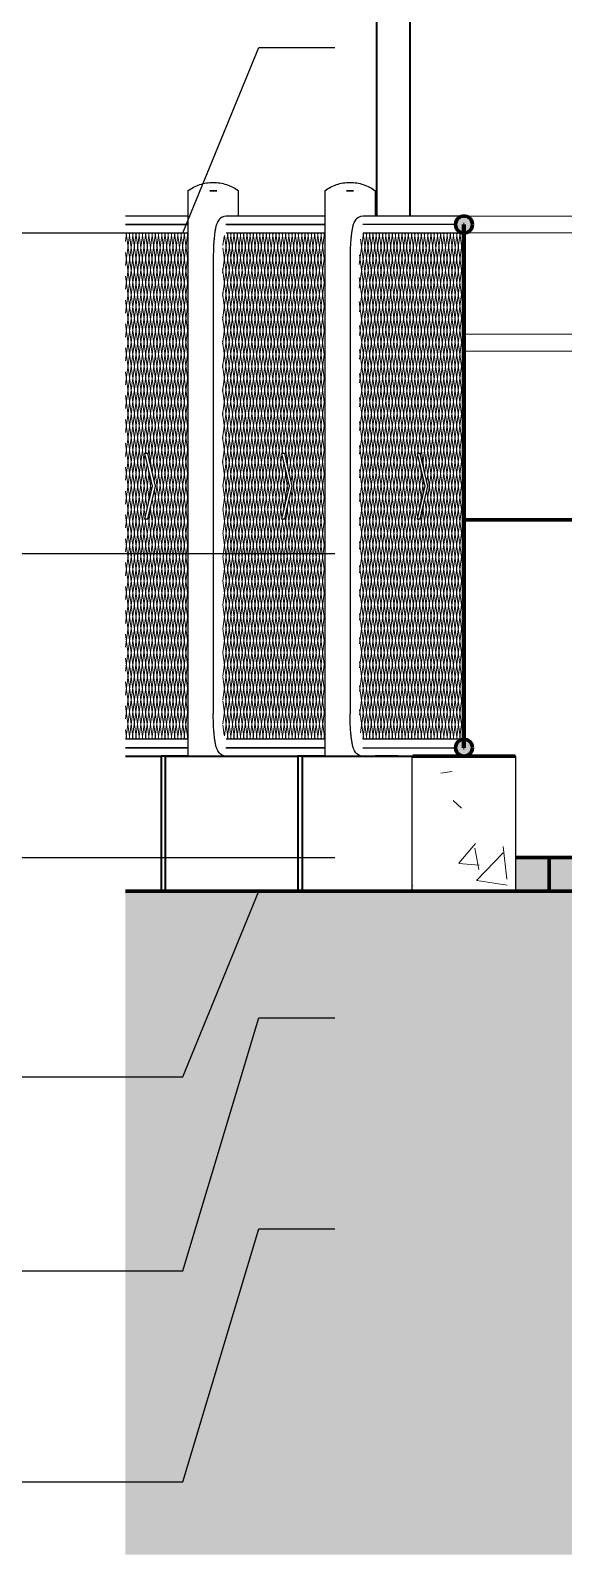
# Model space of a CAD drawing. Header units: millimetres. Extents: x -25371 to 2282244, y -90657 to 147824.
# Drawn here: x 1754580 to 1756159, y -5538 to -1023 of the extents above; entities that cross this region are included whole.
import ezdxf
from ezdxf.xclip import XClip

# ---------------------------------------------------------------- set-up
doc = ezdxf.new("R2010")
doc.units = ezdxf.units.MM
doc.header["$XCLIPFRAME"] = 0
for name, color, linetype in [('000 - 0_SYM_DWG_GRIDLINE_MAIN_COLOR_251', 251, 'Continuous'), ('000 - 0_SYM_DWG_LEVEL_TEXT', 3, 'Continuous'), ('000 - EXISTING_BUILDING_MAIN_COLOR_251', 251, 'Continuous')]:
    doc.layers.add(name, color=color, linetype=linetype)
for name, color, linetype, lineweight in [('A-DETL', 1, 'Continuous', 70), ('A-DETL-GENF', 2, 'Continuous', 35), ('A-DETL-THIN', 1, 'Continuous', 25), ('A-FLOR-E', 2, 'Continuous', 35), ('A-FLOR-FNSH', 2, 'Continuous', 70), ('A-FLOR-HRAL', 1, 'Continuous', 35), ('A-FLOR-PATT', 1, 'Continuous', 70), ('A-GENM', 1, 'Continuous', 35), ('A-GLAZ-CWMG', 2, 'Continuous', 35), ('E-LITE-EQPM', 2, 'Continuous', 35), ('WALL-E', 2, 'Continuous', 50)]:
    doc.layers.add(name, color=color, linetype=linetype, lineweight=lineweight)
doc.styles.add('Arial_1', font='arial.ttf', dxfattribs={"height": 400})
pattern_1 = [(50, (-71649.76, 0), (728.7365, -63.7558), [76.2, -838.2]), (355, (-71649.76, 0), (-140.9716, 764.2276), [60.96, -670.56]), (100.451, (-71589, -5.3), (587.77, 700.4668), [64.76, -712.36]), (46.184, (-71649.8, 203.2), (1084.316, -168.171), [114.3, -1257.3]), (96.636, (-71559.4, 189.2), (949.61, 989.71), [97.14, -1068.54]), (351.184, (-71649.8, 203.2), (949.6206, 989.701), [91.44, -1005.84]), (21, (-71548.16, 152.4), (606.4579, -409.0606), [76.2, -838.2]), (326, (-71548.16, 152.4), (247.2083, 736.753), [60.96, -670.56]), (71.451, (-71497.6, 118.3), (853.6683, 327.6855), [64.76, -712.36]), (37.5, (-71649.76, 0), (12.3547, 338.2201), [33.528, -628.904, 33.528, -647.192, -673.1]), (37.5, (-71649.76, 0), (12.3547, 338.2201), [-1343.152, 33.528, -639.572]), (7.5, (-71649.76, 0), (267.2789, 400.7221), [33.528, -354.584, 33.528, -613.664, -256.54]), (7.5, (-71649.76, 0), (267.2789, 400.7221), [-1035.304, 33.528, -223.012]), (327.5, (-71876.33, 0), (542.36333, -22.91534), [33.528, -220.472, 33.528, -758.952, -1051.56]), (327.5, (-71876.33, 0), (542.36333, -22.91534), [-1046.48, 33.528, -1018.032]), (317.5, (-71977.93, 0), (592.517, 101.7071), [33.528, -296.672, 33.528, -492.76, -746.76]), (317.5, (-71977.93, 0), (592.517, 101.7071), [-856.488, 33.528, -713.232])]

# ---------------------------------------------------------------- blocks, each defined once
blk = doc.blocks.new('DPA_CP_Fence Type D - Fence Post Left w MRTA Logo-5412691-VS01 - ELEVATION 3')
at = {"layer": '000 - EXISTING_BUILDING_MAIN_COLOR_251', "lineweight": 70}
h = blk.add_hatch(color=256, dxfattribs=at)
h.paths.add_polyline_path([(-38152.6, 101400.2), (-38146.7, 101401.6), (-38141.3, 101404.4), (-38136.8, 101408.4), (-38133.3, 101413.4), (-38131.2, 101419), (-38130.5, 101425), (-38131.2, 101431), (-38133.3, 101436.6), (-38136.8, 101441.6), (-38141.3, 101445.6), (-38146.7, 101448.4), (-38152.6, 101449.8), (-38161.6, 101449.1), (-38164.6, 101448.4), (-38170, 101445.6), (-38174.6, 101441.6), (-38178, 101436.6), (-38180.2, 101431), (-38180.9, 101425), (-38180.2, 101419), (-38178, 101413.4), (-38174.6, 101408.4), (-38170, 101404.4), (-38161.6, 101400.9), (-38158.7, 101400.2)])
h.paths.add_polyline_path([(-38152.6, 102950.2), (-38146.7, 102951.6), (-38141.3, 102954.4), (-38136.8, 102958.4), (-38133.3, 102963.4), (-38131.2, 102969), (-38130.5, 102975), (-38131.2, 102981), (-38133.3, 102986.6), (-38136.8, 102991.6), (-38141.3, 102995.6), (-38146.7, 102998.4), (-38152.6, 102999.8), (-38161.6, 102999.1), (-38164.6, 102998.4), (-38170, 102995.6), (-38174.6, 102991.6), (-38178, 102986.6), (-38180.2, 102981), (-38180.8, 102974.4), (-38180.2, 102969), (-38178, 102963.4), (-38174.6, 102958.4), (-38170, 102954.4), (-38161.6, 102950.9), (-38158.7, 102950.2)])
blk.add_hatch(color=256, dxfattribs=at).paths.add_polyline_path([(-38154.7, 101425), (-38154.7, 102975), (-38156.7, 102974.4), (-38156.7, 101425)])
at = {"layer": '000 - EXISTING_BUILDING_MAIN_COLOR_251', "lineweight": 9}
h = blk.add_hatch(dxfattribs=at)
h.set_pattern_fill('FP_5', color=256, style=0, pattern_type=2)
h.set_pattern_definition([(82.307, (-38294.248, 101400), (-4.77611, 35.35557), []), (97.693, (-38294.248, 101400), (-4.77611, -35.35557), [])])
h.paths.add_polyline_path([(-38156.7, 101449.8), (-38156.7, 102950.2), (-38456.5, 102949.3), (-38458.7, 102946.4), (-38461.1, 102938.3), (-38464.4, 102913.5), (-38465.8, 102867.9), (-38464.7, 101492.1), (-38462.3, 101468.7), (-38458.7, 101453.6), (-38457.8, 101451.8), (-38455.7, 101449.9), (-38158.7, 101449.8)])
h.paths.add_polyline_path([(-38294.7, 102103), (-38271.9, 102200), (-38294.7, 102297), (-38284.5, 102297), (-38262.5, 102197.9), (-38285, 102103)])
at = {"layer": '000 - EXISTING_BUILDING_MAIN_COLOR_251'}
for p, q in [((-38155.7, 103000), (-38454.7, 103000)), ((-38180.9, 102975), (-38455.7, 102975)), ((-38454.7, 102950), (-38155.7, 102950)), ((-38493.2, 102875), (-38493.2, 101525)), ((-38285, 102297), (-38294.7, 102297)), ((-38294.7, 102297), (-38271.9, 102200)), ((-38262.5, 102200), (-38285, 102297)), ((-38271.9, 102200), (-38294.7, 102103)), ((-38285, 102103), (-38262.5, 102200)), ((-38294.7, 102103), (-38285, 102103)), ((-38455.7, 101425), (-38180.9, 101425)), ((-38155.7, 101450), (-38454.7, 101450)), ((-38454.7, 101400), (-38155.7, 101400))]:
    blk.add_line(p, q, dxfattribs=at)
at = {"layer": '000 - EXISTING_BUILDING_MAIN_COLOR_251', "lineweight": 70}
for p, q in [((-38154.7, 102975), (-38156.7, 102975)), ((-38156.7, 102975), (-38156.7, 101425)), ((-38154.7, 101425), (-38154.7, 102975)), ((-38156.7, 101425), (-38154.7, 101425))]:
    blk.add_line(p, q, dxfattribs=at)
at = {"layer": '000 - EXISTING_BUILDING_MAIN_COLOR_251', "flags": 128}
for points in [[(-38454.7, 103000), (-38462.3, 102998.9), (-38468.5, 102996.2), (-38472.9, 102992.9), (-38476, 102989.8), (-38478.2, 102986.9), (-38479.8, 102984.2), (-38481, 102981.7), (-38482.1, 102979.4), (-38483, 102977), (-38483.8, 102974.7), (-38484.5, 102972.4), (-38485.1, 102970), (-38485.7, 102967.5), (-38486.3, 102965), (-38486.8, 102962.4), (-38487.3, 102959.7), (-38487.8, 102956.9), (-38488.3, 102954), (-38488.7, 102951), (-38489.2, 102947.9), (-38489.6, 102944.8), (-38489.9, 102941.5), (-38490.3, 102938.1), (-38490.6, 102934.7), (-38491, 102931.2), (-38491.2, 102927.6), (-38491.5, 102923.9), (-38491.8, 102920.2), (-38492, 102916.4), (-38492.2, 102912.5), (-38492.4, 102908.6), (-38492.6, 102904.7), (-38492.7, 102900.7), (-38492.9, 102896.6), (-38493, 102892.6), (-38493.1, 102888.5), (-38493.1, 102884.4), (-38493.2, 102880.2), (-38493.2, 102876.1), (-38493.2, 102875)], [(-38454.7, 101400), (-38462.3, 101401.1), (-38468.5, 101403.8), (-38472.9, 101407.1), (-38476, 101410.2), (-38478.2, 101413.1), (-38479.8, 101415.8), (-38481, 101418.3), (-38482.1, 101420.6), (-38483, 101423), (-38483.8, 101425.3), (-38484.5, 101427.6), (-38485.1, 101430), (-38485.7, 101432.5), (-38486.3, 101435), (-38486.8, 101437.6), (-38487.3, 101440.3), (-38487.8, 101443.1), (-38488.3, 101446), (-38488.7, 101449), (-38489.2, 101452.1), (-38489.6, 101455.2), (-38489.9, 101458.5), (-38490.3, 101461.9), (-38490.6, 101465.3), (-38491, 101468.8), (-38491.2, 101472.4), (-38491.5, 101476.1), (-38491.8, 101479.8), (-38492, 101483.6), (-38492.2, 101487.5), (-38492.4, 101491.4), (-38492.6, 101495.3), (-38492.7, 101499.3), (-38492.9, 101503.4), (-38493, 101507.4), (-38493.1, 101511.5), (-38493.1, 101515.6), (-38493.2, 101519.8), (-38493.2, 101523.9), (-38493.2, 101525)]]:
    blk.add_lwpolyline(points, dxfattribs=at)
at = {"layer": '000 - EXISTING_BUILDING_MAIN_COLOR_251', "lineweight": 70, "flags": 128}
for points in [[(-38130.5, 102975), (-38131.2, 102981), (-38133.3, 102986.6), (-38136.8, 102991.6), (-38141.3, 102995.6), (-38146.7, 102998.4), (-38152.6, 102999.8), (-38158.7, 102999.8), (-38164.6, 102998.4), (-38170, 102995.6), (-38174.6, 102991.6), (-38178, 102986.6), (-38180.2, 102981), (-38180.9, 102975)], [(-38180.9, 102975), (-38180.2, 102969), (-38178, 102963.4), (-38174.6, 102958.4), (-38170, 102954.4), (-38164.6, 102951.6), (-38158.7, 102950.2), (-38152.6, 102950.2), (-38146.7, 102951.6), (-38141.3, 102954.4), (-38136.8, 102958.4), (-38133.3, 102963.4), (-38131.2, 102969), (-38130.5, 102975)], [(-38130.5, 101425), (-38131.2, 101431), (-38133.3, 101436.6), (-38136.8, 101441.6), (-38141.3, 101445.6), (-38146.7, 101448.4), (-38152.6, 101449.8), (-38158.7, 101449.8), (-38164.6, 101448.4), (-38170, 101445.6), (-38174.6, 101441.6), (-38178, 101436.6), (-38180.2, 101431), (-38180.9, 101425)], [(-38180.9, 101425), (-38180.2, 101419), (-38178, 101413.4), (-38174.6, 101408.4), (-38170, 101404.4), (-38164.6, 101401.6), (-38158.7, 101400.2), (-38152.6, 101400.2), (-38146.7, 101401.6), (-38141.3, 101404.4), (-38136.8, 101408.4), (-38133.3, 101413.4), (-38131.2, 101419), (-38130.5, 101425)]]:
    blk.add_lwpolyline(points, dxfattribs=at)
blk = doc.blocks.new('Rectangular Mullion - Mullion_Beam 300x400-4860516-VS01 - ELEVATION 3')
at = {"layer": 'A-GLAZ-CWMG', "color": 55}
for p, q in [((-38634.4, 101000), (-38634.4, 101400)), ((-38634.4, 101400), (-38307.1, 101400)), ((-38634.4, 101000), (-38307.1, 101000))]:
    blk.add_line(p, q, dxfattribs=at)
at = {"layer": 'A-GLAZ-CWMG', "lineweight": 70}
for p, q in [((-38004.3, 101400), (-38307.1, 101400)), ((-38307.1, 101000), (-38004.3, 101000))]:
    blk.add_line(p, q, dxfattribs=at)
blk = doc.blocks.new('DPA_CP_Fence Type D - Fence Post Left w MRTA Logo-5412694-VS01 - ELEVATION 3')
at = {"layer": '000 - EXISTING_BUILDING_MAIN_COLOR_251', "lineweight": 9}
h = blk.add_hatch(dxfattribs=at)
h.set_pattern_fill('FP_6', color=256, style=0, pattern_type=2)
h.set_pattern_definition([(82.307, (-38696.112, 101400), (-4.77611, 35.35557), []), (97.693, (-38696.112, 101400), (-4.77611, -35.35557), [])])
h.paths.add_polyline_path([(-38860.9, 101449.9), (-38567.5, 101449.9), (-38567.5, 102950.1), (-38862, 102949), (-38863.8, 102946.8), (-38866.2, 102939.3), (-38869.6, 102913.5), (-38871.1, 102867.9), (-38870, 101492.1), (-38867.5, 101468.7), (-38863.9, 101453.6), (-38863, 101451.8), (-38861, 101450)])
h.paths.add_polyline_path([(-38686.9, 102103), (-38696.6, 102103), (-38673.8, 102200), (-38696.6, 102297), (-38686.4, 102297), (-38664.3, 102197.9), (-38686.9, 102103)])
at = {"layer": '000 - EXISTING_BUILDING_MAIN_COLOR_251'}
for p, q in [((-38568.2, 103075), (-38568.2, 101400)), ((-38503.3, 103075), (-38483, 103075)), ((-38483, 103075), (-38503.3, 103075)), ((-38418.2, 103000), (-38418.2, 103075)), ((-38567.5, 103000), (-38859.9, 103000)), ((-38567.5, 102975), (-38860.9, 102975)), ((-38858.9, 102975), (-38567.5, 102975)), ((-38859.9, 102950), (-38567.5, 102950)), ((-38898.4, 102875), (-38898.4, 101525)), ((-38686.9, 102297), (-38696.6, 102297)), ((-38696.6, 102297), (-38673.8, 102200)), ((-38664.3, 102200), (-38686.9, 102297)), ((-38673.8, 102200), (-38696.6, 102103)), ((-38686.9, 102103), (-38664.3, 102200)), ((-38696.6, 102103), (-38686.9, 102103)), ((-38860.9, 101425), (-38567.4, 101425)), ((-38567.3, 101450), (-38859.9, 101450)), ((-38567.4, 101425), (-38858.9, 101425)), ((-38859.9, 101400), (-38567.5, 101400))]:
    blk.add_line(p, q, dxfattribs=at)
at = {"layer": '000 - EXISTING_BUILDING_MAIN_COLOR_251', "flags": 128}
for points in [[(-38568.2, 103075), (-38564.1, 103077.9), (-38559.9, 103080.7), (-38555.7, 103083.3), (-38551.3, 103085.7), (-38546.8, 103087.9), (-38542.3, 103090), (-38537.6, 103091.8), (-38532.9, 103093.5), (-38528.1, 103095), (-38523.3, 103096.3), (-38518.4, 103097.4), (-38513.5, 103098.3), (-38508.6, 103099), (-38503.6, 103099.6), (-38498.6, 103099.9), (-38493.6, 103100), (-38493.2, 103100)], [(-38493.2, 103100), (-38488.2, 103099.9), (-38483.2, 103099.6), (-38478.2, 103099.1), (-38473.3, 103098.4), (-38468.3, 103097.5), (-38463.5, 103096.4), (-38458.6, 103095.1), (-38453.9, 103093.7), (-38449.1, 103092), (-38444.5, 103090.1), (-38439.9, 103088.1), (-38435.5, 103085.9), (-38431.1, 103083.5), (-38426.8, 103080.9), (-38422.6, 103078.2), (-38418.5, 103075.3), (-38418.2, 103075)], [(-38859.9, 103000), (-38867.6, 102998.9), (-38873.8, 102996.2), (-38878.2, 102992.9), (-38881.2, 102989.8), (-38883.4, 102986.9), (-38885, 102984.2), (-38886.3, 102981.7), (-38887.3, 102979.4), (-38888.2, 102977), (-38889, 102974.7), (-38889.7, 102972.4), (-38890.4, 102970), (-38891, 102967.5), (-38891.5, 102965), (-38892.1, 102962.4), (-38892.6, 102959.7), (-38893.1, 102956.9), (-38893.5, 102954), (-38894, 102951), (-38894.4, 102947.9), (-38894.8, 102944.8), (-38895.2, 102941.5), (-38895.5, 102938.1), (-38895.9, 102934.7), (-38896.2, 102931.2), (-38896.5, 102927.6), (-38896.8, 102923.9), (-38897, 102920.2), (-38897.3, 102916.4), (-38897.5, 102912.5), (-38897.7, 102908.6), (-38897.8, 102904.7), (-38898, 102900.7), (-38898.1, 102896.6), (-38898.2, 102892.6), (-38898.3, 102888.5), (-38898.4, 102884.4), (-38898.4, 102880.2), (-38898.4, 102876.1), (-38898.4, 102875)], [(-38859.9, 101400), (-38867.6, 101401.1), (-38873.8, 101403.8), (-38878.2, 101407.1), (-38881.2, 101410.2), (-38883.4, 101413.1), (-38885, 101415.8), (-38886.3, 101418.3), (-38887.3, 101420.6), (-38888.2, 101423), (-38889, 101425.3), (-38889.7, 101427.6), (-38890.4, 101430), (-38891, 101432.5), (-38891.5, 101435), (-38892.1, 101437.6), (-38892.6, 101440.3), (-38893.1, 101443.1), (-38893.5, 101446), (-38894, 101449), (-38894.4, 101452.1), (-38894.8, 101455.2), (-38895.2, 101458.5), (-38895.5, 101461.9), (-38895.9, 101465.3), (-38896.2, 101468.8), (-38896.5, 101472.4), (-38896.8, 101476.1), (-38897, 101479.8), (-38897.3, 101483.6), (-38897.5, 101487.5), (-38897.7, 101491.4), (-38897.8, 101495.3), (-38898, 101499.3), (-38898.1, 101503.4), (-38898.2, 101507.4), (-38898.3, 101511.5), (-38898.4, 101515.6), (-38898.4, 101519.8), (-38898.4, 101523.9), (-38898.4, 101525)]]:
    blk.add_lwpolyline(points, dxfattribs=at)
blk = doc.blocks.new('DPA_CP_Fence Type D - Fence Post Left w MRTA Logo-V2-VS01 - ELEVATION 3')
at = {"layer": '000 - EXISTING_BUILDING_MAIN_COLOR_251', "lineweight": 9}
h = blk.add_hatch(dxfattribs=at)
h.set_pattern_fill('FP_7', color=256, style=0, pattern_type=2)
h.set_pattern_definition([(82.307, (-39101.353, 101400), (-4.77611, 35.35557), []), (97.693, (-39101.353, 101400), (-4.77611, -35.35557), [])])
h.paths.add_polyline_path([(-38972.7, 101449.9), (-38972.7, 102950.1), (-39158.7, 102950.1), (-39158.7, 101449.9), (-38977.4, 101449.9)])
h.paths.add_polyline_path([(-39092.1, 102103), (-39101.8, 102103), (-39079, 102200), (-39101.8, 102297), (-39091.7, 102297), (-39069.6, 102197.9), (-39091.6, 102103)])
at = {"layer": '000 - EXISTING_BUILDING_MAIN_COLOR_251'}
for p, q in [((-38973.4, 103075), (-38973.4, 101400)), ((-38908.5, 103075), (-38888.3, 103075)), ((-38888.3, 103075), (-38908.5, 103075)), ((-38823.4, 102999.9), (-38823.4, 103075)), ((-38972.7, 103000), (-39158.7, 103000)), ((-39158.7, 102975), (-38972.7, 102975)), ((-38972.7, 102975), (-39158.7, 102975)), ((-39158.7, 102950), (-38972.7, 102950)), ((-39092.1, 102297), (-39101.8, 102297)), ((-39101.8, 102297), (-39079, 102200)), ((-39069.6, 102200), (-39092.1, 102297)), ((-39079, 102200), (-39101.8, 102103)), ((-39092.1, 102103), (-39069.6, 102200)), ((-39101.8, 102103), (-39092.1, 102103)), ((-38972.6, 101450), (-39158.7, 101450)), ((-38972.6, 101425), (-39158.7, 101425)), ((-39158.7, 101425), (-38972.6, 101425)), ((-39158.7, 101400), (-38972.7, 101400))]:
    blk.add_line(p, q, dxfattribs=at)
at = {"layer": '000 - EXISTING_BUILDING_MAIN_COLOR_251', "flags": 128}
for points in [[(-38973.4, 103075), (-38969.4, 103077.9), (-38965.2, 103080.7), (-38960.9, 103083.3), (-38956.5, 103085.7), (-38952.1, 103087.9), (-38947.5, 103090), (-38942.9, 103091.8), (-38938.2, 103093.5), (-38933.4, 103095), (-38928.6, 103096.3), (-38923.7, 103097.4), (-38918.8, 103098.3), (-38913.8, 103099), (-38908.8, 103099.6), (-38903.9, 103099.9), (-38898.9, 103100), (-38898.4, 103100)], [(-38898.4, 103100), (-38893.4, 103099.9), (-38888.4, 103099.6), (-38883.5, 103099.1), (-38878.5, 103098.4), (-38873.6, 103097.5), (-38868.7, 103096.4), (-38863.9, 103095.1), (-38859.1, 103093.7), (-38854.4, 103092), (-38849.7, 103090.1), (-38845.2, 103088.1), (-38840.7, 103085.9), (-38836.3, 103083.5), (-38832, 103080.9), (-38827.8, 103078.2), (-38823.8, 103075.3), (-38823.4, 103075)]]:
    blk.add_lwpolyline(points, dxfattribs=at)
blk = doc.blocks.new('Rectangular Mullion - Mullion_Beam 300x400-4860517-VS01 - ELEVATION 3')
at = {"layer": 'A-GLAZ-CWMG', "color": 55}
for p, q in [((-39039.6, 101000), (-39039.6, 101400)), ((-39039.6, 101400), (-38940.5, 101400)), ((-39039.6, 101400), (-38647.9, 101400)), ((-38567.5, 101400), (-38647.9, 101400)), ((-38647.9, 101400), (-38647.9, 101000)), ((-38350.6, 101400), (-38418.9, 101400)), ((-38418.9, 101400), (-38350.6, 101400)), ((-38742.4, 101000), (-39039.6, 101000)), ((-39039.6, 101000), (-38647.9, 101000)), ((-38350.6, 101000), (-38742.4, 101000)), ((-38647.9, 101000), (-38350.6, 101000))]:
    blk.add_line(p, q, dxfattribs=at)
blk = doc.blocks.new('Rectangular Mullion - Mullion_Beam 300x400-V4-VS01 - ELEVATION 3')
at = {"layer": 'A-GLAZ-CWMG', "color": 55}
for p, q in [((-39158.7, 101400), (-39053.1, 101400)), ((-38972.7, 101400), (-39053.1, 101400)), ((-39053.1, 101400), (-39053.1, 101000)), ((-39147.6, 101000), (-39158.7, 101000)), ((-39158.7, 101000), (-39053.1, 101000)), ((-38755.9, 101000), (-39147.6, 101000)), ((-39053.1, 101000), (-38755.9, 101000))]:
    blk.add_line(p, q, dxfattribs=at)
blk = doc.blocks.new('Rectangular Mullion - Mullion_H-Beam-5412690-VS01 - ELEVATION 3')
at = {"layer": 'A-GLAZ-CWMG', "color": 55}
for p, q in [((-38535.3, 101000), (-38548.8, 101000)), ((-38548.8, 101000), (-38538.9, 101000)), ((-38538.9, 101000), (-38532.8, 101000)), ((-38525.4, 101000), (-38535.3, 101000)), ((-38532.8, 101000), (-38453.5, 101000)), ((-38452.2, 101000), (-38531.5, 101000)), ((-38531.5, 101000), (-38525.4, 101000)), ((-38453.5, 101000), (-38459.6, 101000)), ((-38459.6, 101000), (-38449.7, 101000)), ((-38446.1, 101000), (-38452.2, 101000)), ((-38449.7, 101000), (-38436.2, 101000)), ((-38436.2, 101000), (-38446.1, 101000))]:
    blk.add_line(p, q, dxfattribs=at)
blk = doc.blocks.new('Lighting-Street-LED - Lighting-Street-LED-4346571-VS01 - ELEVATION 3')
at = {"layer": 'E-LITE-EQPM', "color": 55}
for p, q in [((-38415, 107213.6), (-38415, 103000)), ((-38396, 107213.6), (-38415, 107213.6)), ((-38415, 107213.6), (-38396, 107213.6)), ((-38396, 107213.6), (-38396, 107187.9)), ((-38396, 107213.6), (-38371.5, 107213.6)), ((-38396, 107187.9), (-38396, 107213.6)), ((-38396, 107213.6), (-38396, 107187.9)), ((-38371.5, 107213.6), (-38395.2, 107213.6)), ((-38301.4, 107213.6), (-38371.5, 107213.6)), ((-38371.5, 107213.6), (-38301.4, 107213.6)), ((-38280.3, 107213.6), (-38301.4, 107213.6)), ((-38301.4, 107213.6), (-38280.3, 107213.6)), ((-38301.4, 107104.3), (-38301.4, 107213.6)), ((-38301.4, 107104.3), (-38301.4, 107213.6)), ((-38244.9, 107213.6), (-38280.3, 107213.6)), ((-38280.3, 107213.6), (-38244.9, 107213.6)), ((-38163.5, 107213.6), (-38244.9, 107213.6)), ((-38244.9, 107213.6), (-38163.5, 107213.6)), ((-38163.5, 107115.6), (-38163.5, 107213.6)), ((-38163.5, 107213.6), (-38058.9, 107213.6)), ((-38058.9, 107213.6), (-38163.5, 107213.6)), ((-38163.5, 107213.6), (-38163.5, 107115.6)), ((-38058.9, 107213.6), (-38058.6, 107196.9)), ((-38058.6, 107196.9), (-38058.9, 107213.6)), ((-38058.6, 107196.9), (-37706.1, 107193.8)), ((-37706.1, 107193.8), (-38058.6, 107196.9)), ((-38371.5, 107161.9), (-38316, 107103.1)), ((-38316, 107103.1), (-38371.5, 107161.9)), ((-37706.1, 107153.3), (-38163.5, 107115.6)), ((-38163.5, 107115.6), (-37706.1, 107153.3)), ((-37706.1, 107193.8), (-37706.1, 107153.3)), ((-37706.1, 107153.3), (-37706.1, 107193.8)), ((-38280.3, 107106), (-38301.4, 107104.3)), ((-38301.4, 107104.3), (-38280.3, 107106)), ((-38163.5, 107115.6), (-38244.9, 107108.9)), ((-38244.9, 107108.9), (-38163.5, 107115.6)), ((-38301.4, 107104.3), (-38316, 107103.1)), ((-38316, 107103.1), (-38301.4, 107104.3)), ((-38315, 102999.9), (-38315, 107103.2))]:
    blk.add_line(p, q, dxfattribs=at)
at = {"layer": 'E-LITE-EQPM', "color": 55, "flags": 128}
for points in [[(-38316, 107103.1), (-38319.5, 107106.8), (-38325.4, 107113), (-38333.2, 107121.3), (-38342.7, 107131.4), (-38353.3, 107142.6), (-38364.5, 107154.5), (-38375.8, 107166.4), (-38386.5, 107177.8), (-38396, 107187.9)], [(-38396, 107187.9), (-38386.5, 107177.8), (-38375.8, 107166.4), (-38364.5, 107154.5), (-38353.3, 107142.6), (-38342.7, 107131.4), (-38333.2, 107121.3), (-38325.4, 107113), (-38319.5, 107106.8), (-38316, 107103.1)], [(-38371.5, 107161.9), (-38377, 107167.7), (-38382.2, 107173.2), (-38386.8, 107178.2), (-38390.7, 107182.3), (-38393.6, 107185.4), (-38395.4, 107187.3), (-38396, 107187.9)], [(-38395.4, 107187.3), (-38393.6, 107185.4), (-38390.7, 107182.3), (-38386.8, 107178.2), (-38382.2, 107173.2), (-38377, 107167.7), (-38371.5, 107161.9)], [(-38244.9, 107108.9), (-38252.5, 107108.3), (-38261.2, 107107.6), (-38270.5, 107106.8), (-38280.3, 107106)], [(-38280.3, 107106), (-38270.5, 107106.8), (-38261.2, 107107.6), (-38252.5, 107108.3), (-38244.9, 107108.9)]]:
    blk.add_lwpolyline(points, dxfattribs=at)
blk = doc.blocks.new('Railing - 50mm-4364169-VS01 - ELEVATION 3')
at = {"layer": 'A-FLOR-HRAL', "lineweight": 9}
for p, q in [((-38189.9957, 102975), (-38239.9957, 102975)), ((-38239.9957, 102975), (-38189.9957, 102975))]:
    blk.add_line(p, q, dxfattribs=at)
blk = doc.blocks.new('Railing - 50mm-V20-VS01 - ELEVATION 3')
at = {"layer": 'A-FLOR-HRAL', "lineweight": 9}
for p, q in [((-37790, 102100), (-37790, 102975)), ((-37765, 102975), (-37765, 102975)), ((-37765, 102975), (-37765, 102975)), ((-37740, 102975), (-37740, 102100)), ((-37765, 102100), (-37765, 102100)), ((-37765, 102100), (-37765, 102100))]:
    blk.add_line(p, q, dxfattribs=at)
blk = doc.blocks.new('Railing - 50mm-V21-VS01 - ELEVATION 3')
at = {"layer": 'A-FLOR-HRAL', "lineweight": 9}
for p, q in [((-34932.8, 102100), (-34932.8, 102975)), ((-34882.8, 102975), (-34882.8, 102100))]:
    blk.add_line(p, q, dxfattribs=at)
blk = doc.blocks.new('Railing - 50mm-5736852-VS01 - ELEVATION 3')
at = {"layer": 'A-FLOR-HRAL', "lineweight": 9}
for p, q in [((-34932.5, 102740.4), (-34932.8, 102738)), ((-34932.8, 101766.7), (-34932.8, 102738)), ((-34932.8, 102738), (-34932.5, 102735.6)), ((-34882.8, 102738), (-34883.1, 102740.4)), ((-34883.1, 102735.6), (-34882.8, 102738)), ((-34882.8, 102738), (-34882.8, 101766.7))]:
    blk.add_line(p, q, dxfattribs=at)
blk = doc.blocks.new('Railing - 50mm-5736850-VS01 - ELEVATION 3')
at = {"layer": 'A-FLOR-HRAL', "lineweight": 9}
for p, q in [((-34932.5, 102382.7), (-34932.8, 102380.3)), ((-34932.8, 101433.3), (-34932.8, 102380.3)), ((-34932.8, 102380.3), (-34932.5, 102377.9)), ((-34882.8, 102380.3), (-34883.1, 102382.7)), ((-34883.1, 102377.9), (-34882.8, 102380.3)), ((-34882.8, 102380.3), (-34882.8, 101433.3))]:
    blk.add_line(p, q, dxfattribs=at)
blk = doc.blocks.new('Railing - Railing-4805283-VS01 - ELEVATION 3')
for name, p in [('Railing - 50mm-4364169-VS01 - ELEVATION 3', (0, 0)), ('Railing - 50mm-4364169-VS01 - ELEVATION 3', (0, 0)), ('Railing - 50mm-4364169-VS01 - ELEVATION 3', (0, 0)), ('Railing - 50mm-4364169-VS01 - ELEVATION 3', (0, 0)), ('Railing - 50mm-4364169-VS01 - ELEVATION 3', (0, 0)), ('Railing - 50mm-4364169-VS01 - ELEVATION 3', (0, 0)), ('Railing - 50mm-4364169-VS01 - ELEVATION 3', (0, 0)), ('Railing - 50mm-4364169-VS01 - ELEVATION 3', (0, 0)), ('Railing - 50mm-4364169-VS01 - ELEVATION 3', (0, 0)), ('Railing - 50mm-4364169-VS01 - ELEVATION 3', (0, 0)), ('Railing - 50mm-4364169-VS01 - ELEVATION 3', (0, 0)), ('Railing - 50mm-4364169-VS01 - ELEVATION 3', (0, 0)), ('Railing - 50mm-4364169-VS01 - ELEVATION 3', (0, 0)), ('Railing - 50mm-4364169-VS01 - ELEVATION 3', (0, 0)), ('Railing - 50mm-4364169-VS01 - ELEVATION 3', (0, 0)), ('Railing - 50mm-4364169-VS01 - ELEVATION 3', (0, 0)), ('Railing - 50mm-4364169-VS01 - ELEVATION 3', (0, 0)), ('Railing - 50mm-4364169-VS01 - ELEVATION 3', (0, 0)), ('Railing - 50mm-4364169-VS01 - ELEVATION 3', (0, 0)), ('Railing - 50mm-V20-VS01 - ELEVATION 3', (0, 0)), ('Railing - 50mm-V20-VS01 - ELEVATION 3', (600.9, 0)), ('Railing - 50mm-V20-VS01 - ELEVATION 3', (1201.8, 0)), ('Railing - 50mm-V20-VS01 - ELEVATION 3', (1802.7, 0)), ('Railing - 50mm-V20-VS01 - ELEVATION 3', (2403.6, 0)), ('Railing - 50mm-V21-VS01 - ELEVATION 3', (0, 0)), ('Railing - 50mm-5736852-VS01 - ELEVATION 3', (0, 0)), ('Railing - 50mm-5736850-VS01 - ELEVATION 3', (0, 0))]:
    blk.add_blockref(name, p)
blk = doc.blocks.new('Top Rail Type - Top Rail_Internal_-4805327-VS01 - ELEVATION 3')
at = {"layer": 'A-FLOR-HRAL', "lineweight": 9}
for p, q in [((-35007.8, 103000), (-38115, 103000)), ((-34904.8, 102999.8), (-34903.8, 102999.7)), ((-34898.2, 102998.1), (-34898, 102998)), ((-34932.8, 102964.4), (-34932.8, 102159.3)), ((-34892.8, 102995.1), (-34892, 102994.4)), ((-34884.8, 102985), (-34884.5, 102984.1)), ((-34882.8, 102159.3), (-34882.8, 102964.4)), ((-38115, 102950), (-35007.8, 102950)), ((-34932.8, 102066.7), (-34932.8, 101100)), ((-34882.8, 101100), (-34882.8, 102066.7))]:
    blk.add_line(p, q, dxfattribs=at)
at = {"layer": 'A-FLOR-HRAL', "lineweight": 9, "flags": 128}
for points in [[(-38115, 103000), (-38119, 103000), (-38123, 103000), (-38127, 103000), (-38130.9, 103000), (-38134.9, 103000), (-38138.8, 103000), (-38142.6, 103000), (-38146.5, 103000), (-38150.2, 103000), (-38153.9, 103000), (-38157.6, 103000), (-38161.2, 103000), (-38164.7, 103000), (-38168.1, 103000), (-38171.5, 103000), (-38174.7, 103000), (-38177.9, 103000), (-38180.9, 103000), (-38183.9, 103000), (-38186.7, 103000), (-38189.5, 103000), (-38192.1, 103000), (-38194.6, 103000), (-38196.9, 103000), (-38199.1, 103000), (-38201.2, 103000), (-38203.2, 103000), (-38205, 103000), (-38206.7, 103000), (-38208.2, 103000), (-38209.6, 103000), (-38210.8, 103000), (-38211.9, 103000), (-38212.8, 103000), (-38213.5, 103000), (-38214.1, 103000), (-38214.6, 103000), (-38214.9, 103000), (-38215, 103000), (-38215, 103000)], [(-38214.1, 103000), (-38214, 103000), (-38213.6, 103000)], [(-35007.8, 103000), (-35003.8, 103000), (-34999.8, 103000), (-34995.8, 103000), (-34991.8, 103000), (-34987.9, 103000), (-34984, 103000), (-34980.1, 103000), (-34976.3, 103000), (-34972.5, 103000), (-34968.8, 103000), (-34965.2, 103000), (-34961.6, 103000), (-34958.1, 103000), (-34954.6, 103000), (-34951.3, 103000), (-34948, 103000), (-34944.9, 103000), (-34941.8, 103000), (-34938.9, 103000), (-34936, 103000), (-34933.3, 103000), (-34930.7, 103000), (-34928.2, 103000), (-34925.8, 103000), (-34923.6, 103000), (-34921.5, 103000), (-34919.6, 103000), (-34917.7, 103000), (-34916.1, 103000), (-34914.5, 103000), (-34913.2, 103000), (-34912, 103000), (-34910.9, 103000), (-34910, 103000), (-34909.2, 103000)], [(-34932.8, 102975), (-34932.8, 102974.9), (-34932.8, 102974.8), (-34932.8, 102974.5), (-34932.8, 102974), (-34932.8, 102973.5), (-34932.8, 102972.9), (-34932.8, 102972.1), (-34932.8, 102971.2), (-34932.8, 102970.2), (-34932.8, 102969.1), (-34932.8, 102967.9), (-34932.8, 102966.5), (-34932.8, 102965.1), (-34932.8, 102964.4)], [(-34883.3, 102980.2), (-34883.1, 102979.2), (-34883, 102978.3), (-34882.9, 102977.3), (-34882.8, 102976.3), (-34882.8, 102975.3), (-34882.8, 102975)], [(-34882.8, 102975), (-34882.8, 102974), (-34882.8, 102973), (-34882.9, 102972)], [(-34882.8, 102964.4), (-34882.8, 102965.9), (-34882.8, 102967.3), (-34882.8, 102968.6), (-34882.8, 102969.7), (-34882.8, 102970.8), (-34882.8, 102971.7), (-34882.8, 102972.5), (-34882.8, 102973.2), (-34882.8, 102973.8), (-34882.8, 102974.3), (-34882.8, 102974.6), (-34882.8, 102974.9), (-34882.8, 102975), (-34882.8, 102975)], [(-38154.7, 102950), (-38151.2, 102950), (-38147.5, 102950), (-38143.7, 102950), (-38139.8, 102950), (-38135.9, 102950), (-38132, 102950), (-38128, 102950), (-38124.1, 102950), (-38120.1, 102950), (-38116.1, 102950), (-38115, 102950)], [(-34932.8, 102950), (-34935.3, 102950), (-34938.1, 102950), (-34941, 102950), (-34944, 102950), (-34947.2, 102950), (-34950.4, 102950), (-34953.7, 102950), (-34957.1, 102950), (-34960.6, 102950), (-34964.2, 102950), (-34967.8, 102950), (-34971.5, 102950), (-34975.3, 102950), (-34979.1, 102950), (-34982.9, 102950), (-34986.8, 102950), (-34990.8, 102950), (-34994.7, 102950), (-34998.7, 102950), (-35002.7, 102950), (-35006.7, 102950), (-35007.8, 102950)], [(-34932.8, 102141.7), (-34932.8, 102141.8), (-34932.8, 102142.1), (-34932.8, 102142.6), (-34932.8, 102143.3), (-34932.8, 102144.2), (-34932.8, 102145.2), (-34932.8, 102146.5), (-34932.8, 102148), (-34932.8, 102149.7), (-34932.8, 102151.5), (-34932.8, 102153.6), (-34932.8, 102155.8), (-34932.8, 102158.2), (-34932.8, 102159.3)], [(-34932.8, 102141.7), (-34932.8, 102141.6), (-34932.8, 102141.4), (-34932.8, 102141.1), (-34932.8, 102140.7), (-34932.8, 102140.2), (-34932.8, 102139.5), (-34932.8, 102138.7), (-34932.8, 102137.9), (-34932.8, 102136.9), (-34932.8, 102135.7), (-34932.8, 102134.5), (-34932.8, 102133.2), (-34932.8, 102131.8), (-34932.8, 102130.2), (-34932.8, 102128.6), (-34932.8, 102126.8), (-34932.8, 102125), (-34932.8, 102123.1), (-34932.8, 102121), (-34932.8, 102118.9), (-34932.8, 102116.7), (-34932.8, 102114.5), (-34932.8, 102112.1), (-34932.8, 102109.7), (-34932.8, 102107.2), (-34932.8, 102104.6), (-34932.8, 102102), (-34932.8, 102099.3), (-34932.8, 102096.6), (-34932.8, 102093.8), (-34932.8, 102091), (-34932.8, 102088.2), (-34932.8, 102085.3), (-34932.8, 102082.4), (-34932.8, 102079.4), (-34932.8, 102076.4), (-34932.8, 102073.5), (-34932.8, 102070.5), (-34932.8, 102067.5), (-34932.8, 102066.7)], [(-34932.6, 102139.1), (-34932.7, 102140.1), (-34932.7, 102141.1), (-34932.8, 102141.7)], [(-34882.8, 102141.7), (-34882.8, 102140.7), (-34882.8, 102139.7), (-34882.9, 102138.7)], [(-34882.8, 102159.3), (-34882.8, 102156.8), (-34882.8, 102154.5), (-34882.8, 102152.4), (-34882.8, 102150.4), (-34882.8, 102148.7), (-34882.8, 102147.1), (-34882.8, 102145.8), (-34882.8, 102144.6), (-34882.8, 102143.6), (-34882.8, 102142.8), (-34882.8, 102142.3), (-34882.8, 102141.9), (-34882.8, 102141.7), (-34882.8, 102141.7)], [(-34882.8, 102066.7), (-34882.8, 102069.7), (-34882.8, 102072.7), (-34882.8, 102075.6), (-34882.8, 102078.6), (-34882.8, 102081.6), (-34882.8, 102084.5), (-34882.8, 102087.4), (-34882.8, 102090.3), (-34882.8, 102093.1), (-34882.8, 102095.9), (-34882.8, 102098.6), (-34882.8, 102101.3), (-34882.8, 102103.9), (-34882.8, 102106.5), (-34882.8, 102109), (-34882.8, 102111.5), (-34882.8, 102113.8), (-34882.8, 102116.1), (-34882.8, 102118.3), (-34882.8, 102120.5), (-34882.8, 102122.5), (-34882.8, 102124.5), (-34882.8, 102126.3), (-34882.8, 102128.1), (-34882.8, 102129.8), (-34882.8, 102131.3), (-34882.8, 102132.8), (-34882.8, 102134.2), (-34882.8, 102135.4), (-34882.8, 102136.6), (-34882.8, 102137.6), (-34882.8, 102138.5), (-34882.8, 102139.3), (-34882.8, 102140), (-34882.8, 102140.6), (-34882.8, 102141), (-34882.8, 102141.4), (-34882.8, 102141.6), (-34882.8, 102141.7), (-34882.8, 102141.7)]]:
    blk.add_lwpolyline(points, dxfattribs=at)
blk = doc.blocks.new('Generic Models 7 - Generic Models 37-5664697-VS01 - ELEVATION 3')
at = {"layer": 'A-DETL'}
for q in [(-37903.4, 101100), (-37342.9, 101100)]:
    blk.add_line((-38002.5, 101100), q, dxfattribs=at)
at = {"layer": 'A-GENM', "lineweight": 70}
for p, q in [((-37802.4, 101100), (-37903.4, 101100)), ((-37903.4, 101100), (-37903.4, 101000))]:
    blk.add_line(p, q, dxfattribs=at)
blk = doc.blocks.new('Handrail Type - Handrail_Internal_-5736831-VS01 - ELEVATION 3')
at = {"layer": 'A-FLOR-HRAL', "lineweight": 9}
for p, q in [((-34932.8, 102650), (-38154.7, 102650)), ((-38154.7, 102600), (-34932.8, 102600)), ((-34932.8, 102625), (-34932.8, 101791.7)), ((-34882.8, 101791.7), (-34882.8, 102625))]:
    blk.add_line(p, q, dxfattribs=at)
blk = doc.blocks.new('C-1-VS01-AR-2562-01 -B_20260615-142721_ELEVATION_3_EX')
at = {"layer": 'A-DETL-GENF', "lineweight": 9}
h = blk.add_hatch(dxfattribs=at)
h.set_pattern_fill('FP_11', color=253, style=0, pattern_type=2)
h.set_pattern_definition(pattern_1)
h.paths.add_polyline_path([(-14144.3, 101000), (-14144.3, 101400), (-14451.8, 101400), (-14451.8, 101000), (-14212.7, 101000)])
h = blk.add_hatch(dxfattribs=at)
h.set_pattern_fill('FP_13', color=253, style=0, pattern_type=2)
h.set_pattern_definition([(45, (-71649.76, 0), (0, 449.0128), [317.5, -317.5]), (45, (-71733.95, 84.2), (0, 449.0128), [317.5, -317.5]), (45, (-71818.13, 168.38), (0, 449.0128), [317.5, -317.5]), (135, (-71818.13, 224.5), (-449.0128, 3e-14), [317.5, -317.5]), (135, (-71733.95, 308.7), (-449.0128, 3e-14), [317.5, -317.5]), (135, (-71649.76, 392.9), (-449.0128, 3e-14), [317.5, -317.5])])
h.paths.add_polyline_path([(20052.5, 99034.6), (31111.7, 99034.6), (31111.7, 101000), (-15300.5, 101000), (-15300.5, 99034.6), (19961.9, 99034.6)])
at = {"layer": 'A-FLOR-PATT', "lineweight": 9}
h = blk.add_hatch(dxfattribs=at)
h.set_pattern_fill('FP_11', color=256, style=0, pattern_type=2)
h.set_pattern_definition(pattern_1)
h.paths.add_polyline_path([(17695.6, 101000), (27043.8, 101000), (27043.8, 101100), (-14144.3, 101100), (-14144.3, 101000), (17605, 101000)])
at = {"layer": 'A-DETL'}
for p, q in [((-11149.5, 102100), (-14296.5, 102100)), ((-14144.3, 101100), (-9849.1, 101100)), ((-14427.3, 101000), (-15300.5, 101000)), ((-14275.9, 101000), (-14427.3, 101000)), ((-14196.5, 101000), (-14427.3, 101000))]:
    blk.add_line(p, q, dxfattribs=at)
at = {"layer": 'A-DETL-THIN'}
for p, q in [((-14144.3, 101400), (-14451.8, 101400)), ((-14451.8, 101400), (-14451.8, 101000)), ((-14144.3, 101000), (-14144.3, 101400)), ((1398.4, 101000), (-15300.5, 101000)), ((-14451.8, 101000), (-14144.3, 101000))]:
    blk.add_line(p, q, dxfattribs=at)
at = {"layer": 'A-FLOR-E', "color": 8, "lineweight": 50}
blk.add_line((-11149.5, 101100), (-14144.3, 101100), dxfattribs=at)
at = {"layer": 'A-FLOR-FNSH', "color": 250}
for p, q in [((27043.8, 101100), (-14144.3, 101100)), ((-14196.5, 101000), (30047.1, 101000))]:
    blk.add_line(p, q, dxfattribs=at)
at = {"layer": 'WALL-E', "color": 8}
blk.add_line((-14296.5, 102100), (-11149.5, 102100), dxfattribs=at)
at = {"layer": '000 - EXISTING_BUILDING_MAIN_COLOR_251'}
for name in ['DPA_CP_Fence Type D - Fence Post Left w MRTA Logo-V2-VS01 - ELEVATION 3', 'DPA_CP_Fence Type D - Fence Post Left w MRTA Logo-5412694-VS01 - ELEVATION 3']:
    blk.add_blockref(name, (23858.2, 0), dxfattribs=at)
at = {"layer": '000 - EXISTING_BUILDING_MAIN_COLOR_251', "lineweight": 70}
blk.add_blockref('DPA_CP_Fence Type D - Fence Post Left w MRTA Logo-5412691-VS01 - ELEVATION 3', (23858.2, 0), dxfattribs=at)
at = {"layer": 'A-DETL'}
blk.add_blockref('Generic Models 7 - Generic Models 37-5664697-VS01 - ELEVATION 3', (23858.2, 0), dxfattribs=at)
at = {"layer": 'A-FLOR-HRAL', "lineweight": 9}
for name in ['Top Rail Type - Top Rail_Internal_-4805327-VS01 - ELEVATION 3', 'Handrail Type - Handrail_Internal_-5736831-VS01 - ELEVATION 3']:
    blk.add_blockref(name, (23858.2, 0), dxfattribs=at)
at = {"layer": 'A-FLOR-HRAL', "color": 7}
blk.add_blockref('Railing - Railing-4805283-VS01 - ELEVATION 3', (23858.2, 0), dxfattribs=at)
at = {"layer": 'A-GLAZ-CWMG', "color": 55}
for name, p in [('Rectangular Mullion - Mullion_Beam 300x400-V4-VS01 - ELEVATION 3', (23858.2, 0)), ('Rectangular Mullion - Mullion_Beam 300x400-4860517-VS01 - ELEVATION 3', (23858.2, 0)), ('Rectangular Mullion - Mullion_Beam 300x400-4860516-VS01 - ELEVATION 3', (23858.2, 0)), ('Rectangular Mullion - Mullion_H-Beam-5412690-VS01 - ELEVATION 3', (23453, 0)), ('Rectangular Mullion - Mullion_H-Beam-5412690-VS01 - ELEVATION 3', (23858.2, 0))]:
    blk.add_blockref(name, p, dxfattribs=at)
at = {"layer": 'E-LITE-EQPM', "color": 55}
blk.add_blockref('Lighting-Street-LED - Lighting-Street-LED-4346571-VS01 - ELEVATION 3', (23858.2, 0), dxfattribs=at)
blk = doc.blocks.new('*U973')
at = {"layer": '000 - 0_SYM_DWG_GRIDLINE_MAIN_COLOR_251'}
blk.add_lwpolyline([(-113.067, -11), (-23.4, -11), (-18.9, 0), (-14.4, 0)], dxfattribs=at)
at = {"layer": '000 - 0_SYM_DWG_LEVEL_TEXT', "style": 'Arial_1'}
for tag, p in [('LV_NAME_1', (-108.842, 0.925)), ('LV_NAME_2', (-108.854, -4.165)), ('LV_NAME_3', (-108.865, -9.256))]:
    blk.add_attdef(tag, p, '', height=3, dxfattribs=at)
blk = doc.blocks.new('*U972')
at = {"layer": '000 - 0_SYM_DWG_GRIDLINE_MAIN_COLOR_251'}
blk.add_lwpolyline([(-113.067, 0), (-23.4, 0), (-18.9, 0), (-14.4, 0)], dxfattribs=at)
at = {"layer": '000 - 0_SYM_DWG_LEVEL_TEXT', "style": 'Arial_1'}
for tag, p in [('LV_NAME_1', (-108.842, 11.925)), ('LV_NAME_2', (-108.854, 6.835)), ('LV_NAME_3', (-108.865, 1.744))]:
    blk.add_attdef(tag, p, '', height=3, dxfattribs=at)
blk = doc.blocks.new('*U971')
at = {"layer": '000 - 0_SYM_DWG_GRIDLINE_MAIN_COLOR_251'}
blk.add_lwpolyline([(-113.067, -11), (-23.4, -11), (-18.9, 0), (-14.4, 0)], dxfattribs=at)
at = {"layer": '000 - 0_SYM_DWG_LEVEL_TEXT', "style": 'Arial_1'}
for tag, p in [('LV_NAME_1', (-108.842, 0.925)), ('LV_NAME_2', (-108.854, -4.165)), ('LV_NAME_3', (-108.865, -9.256))]:
    blk.add_attdef(tag, p, '', height=3, dxfattribs=at)
blk = doc.blocks.new('*U970')
at = {"layer": '000 - 0_SYM_DWG_GRIDLINE_MAIN_COLOR_251'}
blk.add_lwpolyline([(-113.067, -15), (-23.4, -15), (-18.9, 0), (-14.4, 0)], dxfattribs=at)
at = {"layer": '000 - 0_SYM_DWG_LEVEL_TEXT', "style": 'Arial_1'}
for tag, p in [('LV_NAME_1', (-108.842, -3.075)), ('LV_NAME_2', (-108.854, -8.165)), ('LV_NAME_3', (-108.865, -13.256))]:
    blk.add_attdef(tag, p, '', height=3, dxfattribs=at)
blk = doc.blocks.new('C-1-VS01_REV00_20260615-143253_ELEVATION_3_DIMS')
at = {"color": 6, "xscale": 50, "yscale": 50, "zscale": 50}
for name, p in [('*U973', (-13960, 103500)), ('*U972', (-13960, 102000)), ('*U972', (-13960, 101100)), ('*U971', (-13960, 101000)), ('*U970', (-13960, 100625)), ('*U970', (-13960, 100000))]:
    blk.add_blockref(name, p, dxfattribs=at)

msp = doc.modelspace()

# ---------------------------------------------------------------- block references
ref = msp.add_blockref('C-1-VS01-AR-2562-01 -B_20260615-142721_ELEVATION_3_EX', (1770162.019, -104572.744))
XClip(ref).set_block_clipping_path([(-20113.339060941, 96984.3545666556), (15278.5481414921, 115145.365818867)])
msp.add_blockref('C-1-VS01_REV00_20260615-143253_ELEVATION_3_DIMS', (1770162.019, -104572.744))

doc.saveas('drawing.dxf')
